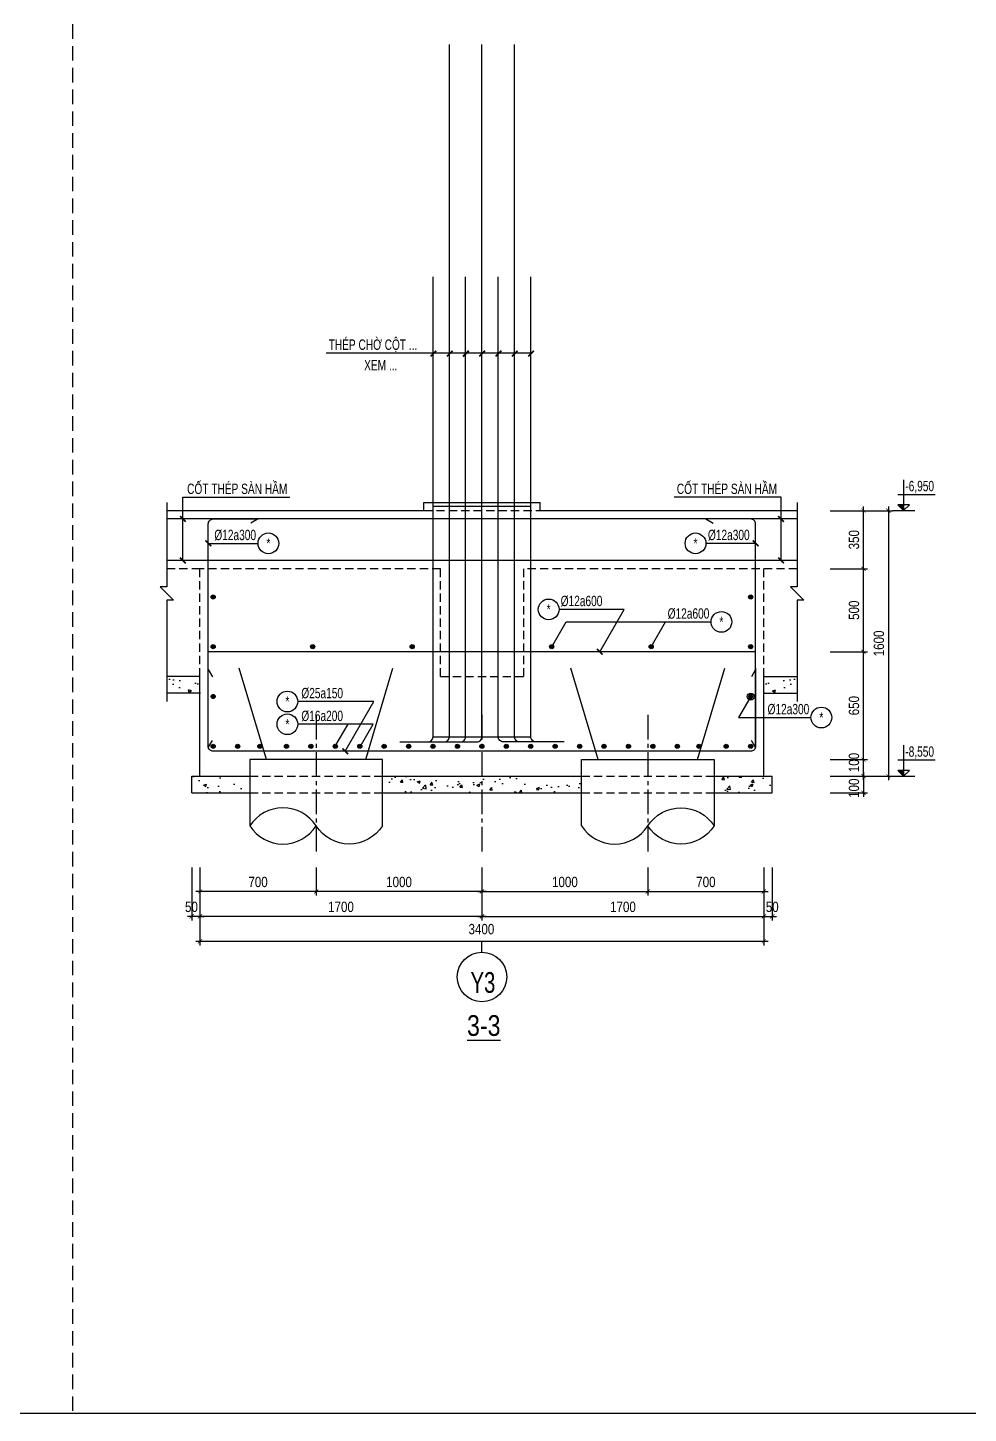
# Model space of a CAD drawing. Extents: x 71 to 2424299, y -14 to 1061502.
# Drawn here: x 1253018 to 1258689, y 486816 to 495166 of the extents above; entities that cross this region are included whole.
import ezdxf
from ezdxf.enums import TextEntityAlignment as Align

# ---------------------------------------------------------------- set-up
doc = ezdxf.new("R2010")
doc.units = 0
doc.header["$LTSCALE"] = 1000
doc.header["$MEASUREMENT"] = 0
doc.header["$PDMODE"] = 3
doc.linetypes.add('CENTER2', pattern=[1.125, 0.75, -0.125, 0.125, -0.125])
doc.linetypes.add('HIDDEN', pattern=[0.375, 0.25, -0.125])
doc.layers.get('0').update_dxf_attribs({"linetype": 'CONTINUOUS'})
doc.layers.get('Defpoints').update_dxf_attribs({"linetype": 'CONTINUOUS'})
for name, color, linetype in [('CDC.01.AXIS', 160, 'CENTER2'), ('CDC.02.DIM', 1, 'CONTINUOUS'), ('CDC.03.BORDER', 3, 'CONTINUOUS'), ('CDC.04.HIDDEN', 8, 'HIDDEN'), ('CDC.05.STEEL', 4, 'CONTINUOUS'), ('CDC.06.TEXT', 2, 'CONTINUOUS'), ('CDC.10.HATCH', 9, 'CONTINUOUS'), ('CDC.11.NOTE', 8, 'CONTINUOUS'), ('CDC.14.STEELNUM', 9, 'CONTINUOUS'), ('KCS_CHI', 1, 'CONTINUOUS')]:
    doc.layers.add(name, color=color, linetype=linetype)
doc.styles.add('ARIAL', font='arial.ttf', dxfattribs={"width": 0.8})
doc.dimstyles.new('25', dxfattribs={"dimscale": 25, "dimtxt": 2.5, "dimasz": 1, "dimexe": 1, "dimexo": 0, "dimgap": 1, "dimtad": 1, "dimdec": 0, "dimdsep": 46, "dimtxsty": 'ARIAL', "dimblk": 'ARCHTICK', "dimcen": 1, "dimdle": 1, "dimclrd": 256, "dimclre": 256, "dimclrt": 2, "dimadec": 0, "dimazin": 0, "dimtfac": 0.00072, "dimtdec": 0, "dimtix": 1, "dimtmove": 2, "dimatfit": 3, "dimldrblk": 'ARCHTICK', "dimfxl": 1, "dimtolj": 1, "dimarcsym": 0})

# ---------------------------------------------------------------- blocks, each defined once
blk = doc.blocks.new('_ArchTick')
at = {"color": 0, "linetype": 'ByBlock', "const_width": 0.15}
blk.add_lwpolyline([(-0.5, -0.5), (0.5, 0.5)], dxfattribs=at)
blk = doc.blocks.new('*D1535')
at = {"layer": 'CDC.02.DIM', "lineweight": -2, "transparency": 16777216}
for p, q in [((1257857, 490655.1), (1258082, 490655.1)), ((1258057, 490680.1), (1258057, 490530.1)), ((1257857, 490555.1), (1258082, 490555.1))]:
    blk.add_line(p, q, dxfattribs=at)
at = {"layer": 'Defpoints', "color": 0, "transparency": 16777216}
for p in [(1257857, 490655.1), (1257857, 490555.1), (1258057, 490555.1)]:
    blk.add_point(p, dxfattribs=at)
at = {"layer": 'CDC.02.DIM', "lineweight": -2, "transparency": 16777216, "xscale": 25, "yscale": 25, "zscale": 25}
for p, rotation in [((1258057, 490655.1), 90), ((1258057, 490555.1), 270)]:
    blk.add_blockref('_ArchTick', p, dxfattribs=dict(at, rotation=rotation))
at = {"layer": 'CDC.02.DIM', "color": 2, "transparency": 16777216, "insert": (1258000, 490582.4), "char_height": 62.5, "attachment_point": 5, "rotation": 90, "style": 'ARIAL'}
blk.add_mtext('\\A1;100', dxfattribs=at)
blk = doc.blocks.new('*D1536')
at = {"layer": 'CDC.02.DIM', "lineweight": -2, "transparency": 16777216}
for p, q in [((1257857, 490755.1), (1258082, 490755.1)), ((1258057, 490630.1), (1258057, 490780.1)), ((1257857, 490655.1), (1258082, 490655.1))]:
    blk.add_line(p, q, dxfattribs=at)
at = {"layer": 'Defpoints', "color": 0, "transparency": 16777216}
for p in [(1257857, 490755.1), (1258057, 490755.1), (1257857, 490655.1)]:
    blk.add_point(p, dxfattribs=at)
at = {"layer": 'CDC.02.DIM', "lineweight": -2, "transparency": 16777216, "xscale": 25, "yscale": 25, "zscale": 25}
for p, rotation in [((1258057, 490755.1), 90), ((1258057, 490655.1), 270)]:
    blk.add_blockref('_ArchTick', p, dxfattribs=dict(at, rotation=rotation))
at = {"layer": 'CDC.02.DIM', "color": 2, "transparency": 16777216, "insert": (1258000, 490737.4), "char_height": 62.5, "attachment_point": 5, "rotation": 90, "style": 'ARIAL'}
blk.add_mtext('\\A1;100', dxfattribs=at)
blk = doc.blocks.new('*D1537')
at = {"layer": 'CDC.02.DIM', "lineweight": -2, "transparency": 16777216}
for p, q in [((1257857, 491405.1), (1258082, 491405.1)), ((1258057, 490730.1), (1258057, 491430.1)), ((1257857, 490755.1), (1258082, 490755.1))]:
    blk.add_line(p, q, dxfattribs=at)
at = {"layer": 'Defpoints', "color": 0, "transparency": 16777216}
for p in [(1257857, 491405.1), (1258057, 491405.1), (1257857, 490755.1)]:
    blk.add_point(p, dxfattribs=at)
at = {"layer": 'CDC.02.DIM', "lineweight": -2, "transparency": 16777216, "xscale": 25, "yscale": 25, "zscale": 25}
for p, rotation in [((1258057, 491405.1), 90), ((1258057, 490755.1), 270)]:
    blk.add_blockref('_ArchTick', p, dxfattribs=dict(at, rotation=rotation))
at = {"layer": 'CDC.02.DIM', "color": 2, "transparency": 16777216, "insert": (1258000, 491080.1), "char_height": 62.5, "attachment_point": 5, "rotation": 90, "style": 'ARIAL'}
blk.add_mtext('\\A1;650', dxfattribs=at)
blk = doc.blocks.new('*D1538')
at = {"layer": 'CDC.02.DIM', "lineweight": -2, "transparency": 16777216}
for p, q in [((1257857, 491905.1), (1258082, 491905.1)), ((1258057, 491380.1), (1258057, 491930.1)), ((1257857, 491405.1), (1258082, 491405.1))]:
    blk.add_line(p, q, dxfattribs=at)
at = {"layer": 'Defpoints', "color": 0, "transparency": 16777216}
for p in [(1257857, 491905.1), (1258057, 491905.1), (1257857, 491405.1)]:
    blk.add_point(p, dxfattribs=at)
at = {"layer": 'CDC.02.DIM', "lineweight": -2, "transparency": 16777216, "xscale": 25, "yscale": 25, "zscale": 25}
for p, rotation in [((1258057, 491905.1), 90), ((1258057, 491405.1), 270)]:
    blk.add_blockref('_ArchTick', p, dxfattribs=dict(at, rotation=rotation))
at = {"layer": 'CDC.02.DIM', "color": 2, "transparency": 16777216, "insert": (1258000, 491655.1), "char_height": 62.5, "attachment_point": 5, "rotation": 90, "style": 'ARIAL'}
blk.add_mtext('\\A1;500', dxfattribs=at)
blk = doc.blocks.new('*D1539')
at = {"layer": 'CDC.02.DIM', "lineweight": -2, "transparency": 16777216}
for p, q in [((1257857, 492255.1), (1258082, 492255.1)), ((1258057, 491880.1), (1258057, 492280.1)), ((1257857, 491905.1), (1258082, 491905.1))]:
    blk.add_line(p, q, dxfattribs=at)
at = {"layer": 'Defpoints', "color": 0, "transparency": 16777216}
for p in [(1257857, 492255.1), (1258057, 492255.1), (1257857, 491905.1)]:
    blk.add_point(p, dxfattribs=at)
at = {"layer": 'CDC.02.DIM', "lineweight": -2, "transparency": 16777216, "xscale": 25, "yscale": 25, "zscale": 25}
for p, rotation in [((1258057, 492255.1), 90), ((1258057, 491905.1), 270)]:
    blk.add_blockref('_ArchTick', p, dxfattribs=dict(at, rotation=rotation))
at = {"layer": 'CDC.02.DIM', "color": 2, "transparency": 16777216, "insert": (1258000, 492080.1), "char_height": 62.5, "attachment_point": 5, "rotation": 90, "style": 'ARIAL'}
blk.add_mtext('\\A1;350', dxfattribs=at)
blk = doc.blocks.new('*D1540')
at = {"layer": 'CDC.02.DIM', "lineweight": -2, "transparency": 16777216}
for p, q in [((1257857, 492255.1), (1258232, 492255.1)), ((1258207, 492280.1), (1258207, 490630.1)), ((1257857, 490655.1), (1258232, 490655.1))]:
    blk.add_line(p, q, dxfattribs=at)
at = {"layer": 'Defpoints', "color": 0, "transparency": 16777216}
for p in [(1257857, 492255.1), (1257857, 490655.1), (1258207, 490655.1)]:
    blk.add_point(p, dxfattribs=at)
at = {"layer": 'CDC.02.DIM', "lineweight": -2, "transparency": 16777216, "xscale": 25, "yscale": 25, "zscale": 25}
for p, rotation in [((1258207, 492255.1), 90), ((1258207, 490655.1), 270)]:
    blk.add_blockref('_ArchTick', p, dxfattribs=dict(at, rotation=rotation))
at = {"layer": 'CDC.02.DIM', "color": 2, "transparency": 16777216, "insert": (1258150, 491455.1), "char_height": 62.5, "attachment_point": 5, "rotation": 90, "style": 'ARIAL'}
blk.add_mtext('\\A1;1600', dxfattribs=at)
blk = doc.blocks.new('*D1541')
at = {"layer": 'CDC.02.DIM', "lineweight": -2, "transparency": 16777216}
for p, q in [((1254057, 490105.1), (1254057, 489785.3)), ((1255757, 490105.1), (1255757, 489785.3)), ((1255782, 489810.3), (1254032, 489810.3))]:
    blk.add_line(p, q, dxfattribs=at)
at = {"layer": 'Defpoints', "color": 0, "transparency": 16777216}
for p in [(1254057, 490105.1), (1255757, 490105.1), (1254057, 489810.3)]:
    blk.add_point(p, dxfattribs=at)
at = {"layer": 'CDC.02.DIM', "lineweight": -2, "transparency": 16777216, "xscale": 25, "yscale": 25, "zscale": 25, "rotation": 180}
blk.add_blockref('_ArchTick', (1254057, 489810.3), dxfattribs=at)
at = {"layer": 'CDC.02.DIM', "lineweight": -2, "transparency": 16777216, "xscale": 25, "yscale": 25, "zscale": 25}
blk.add_blockref('_ArchTick', (1255757, 489810.3), dxfattribs=at)
at = {"layer": 'CDC.02.DIM', "color": 2, "transparency": 16777216, "insert": (1254907, 489867.2), "char_height": 62.5, "attachment_point": 5, "style": 'ARIAL'}
blk.add_mtext('\\A1;1700', dxfattribs=at)
blk = doc.blocks.new('*D1542')
at = {"layer": 'CDC.02.DIM', "lineweight": -2, "transparency": 16777216}
for p, q in [((1255757, 490105.1), (1255757, 489785.3)), ((1257457, 490105.1), (1257457, 489785.3)), ((1255732, 489810.3), (1257482, 489810.3))]:
    blk.add_line(p, q, dxfattribs=at)
at = {"layer": 'Defpoints', "color": 0, "transparency": 16777216}
for p in [(1255757, 490105.1), (1257457, 490105.1), (1257457, 489810.3)]:
    blk.add_point(p, dxfattribs=at)
at = {"layer": 'CDC.02.DIM', "lineweight": -2, "transparency": 16777216, "xscale": 25, "yscale": 25, "zscale": 25, "rotation": 180}
blk.add_blockref('_ArchTick', (1255757, 489810.3), dxfattribs=at)
at = {"layer": 'CDC.02.DIM', "lineweight": -2, "transparency": 16777216, "xscale": 25, "yscale": 25, "zscale": 25}
blk.add_blockref('_ArchTick', (1257457, 489810.3), dxfattribs=at)
at = {"layer": 'CDC.02.DIM', "color": 2, "transparency": 16777216, "insert": (1256607, 489867.2), "char_height": 62.5, "attachment_point": 5, "style": 'ARIAL'}
blk.add_mtext('\\A1;1700', dxfattribs=at)
blk = doc.blocks.new('*D1543')
at = {"layer": 'CDC.02.DIM', "lineweight": -2, "transparency": 16777216}
for p, q in [((1254057, 490105.1), (1254057, 489635.3)), ((1257457, 490105.1), (1257457, 489635.3)), ((1254032, 489660.3), (1257482, 489660.3))]:
    blk.add_line(p, q, dxfattribs=at)
at = {"layer": 'Defpoints', "color": 0, "transparency": 16777216}
for p in [(1254057, 490105.1), (1257457, 490105.1), (1257457, 489660.3)]:
    blk.add_point(p, dxfattribs=at)
at = {"layer": 'CDC.02.DIM', "lineweight": -2, "transparency": 16777216, "xscale": 25, "yscale": 25, "zscale": 25, "rotation": 180}
blk.add_blockref('_ArchTick', (1254057, 489660.3), dxfattribs=at)
at = {"layer": 'CDC.02.DIM', "lineweight": -2, "transparency": 16777216, "xscale": 25, "yscale": 25, "zscale": 25}
blk.add_blockref('_ArchTick', (1257457, 489660.3), dxfattribs=at)
at = {"layer": 'CDC.02.DIM', "color": 2, "transparency": 16777216, "insert": (1255753.7, 489733.1), "char_height": 62.5, "attachment_point": 5, "style": 'ARIAL'}
blk.add_mtext('\\A1;3400', dxfattribs=at)
blk = doc.blocks.new('*D1544')
at = {"layer": 'CDC.02.DIM', "lineweight": -2, "transparency": 16777216}
for p, q in [((1254757, 490105.1), (1254757, 489935.3)), ((1255757, 490105.1), (1255757, 489935.3)), ((1255782, 489960.3), (1254732, 489960.3))]:
    blk.add_line(p, q, dxfattribs=at)
at = {"layer": 'Defpoints', "color": 0, "transparency": 16777216}
for p in [(1254757, 490105.1), (1255757, 490105.1), (1254757, 489960.3)]:
    blk.add_point(p, dxfattribs=at)
at = {"layer": 'CDC.02.DIM', "lineweight": -2, "transparency": 16777216, "xscale": 25, "yscale": 25, "zscale": 25, "rotation": 180}
blk.add_blockref('_ArchTick', (1254757, 489960.3), dxfattribs=at)
at = {"layer": 'CDC.02.DIM', "lineweight": -2, "transparency": 16777216, "xscale": 25, "yscale": 25, "zscale": 25}
blk.add_blockref('_ArchTick', (1255757, 489960.3), dxfattribs=at)
at = {"layer": 'CDC.02.DIM', "color": 2, "transparency": 16777216, "insert": (1255257, 490017.2), "char_height": 62.5, "attachment_point": 5, "style": 'ARIAL'}
blk.add_mtext('\\A1;1000', dxfattribs=at)
blk = doc.blocks.new('*D1545')
at = {"layer": 'CDC.02.DIM', "lineweight": -2, "transparency": 16777216}
for p, q in [((1255757, 490105.1), (1255757, 489935.3)), ((1256757, 490105.1), (1256757, 489935.3)), ((1255732, 489960.3), (1256782, 489960.3))]:
    blk.add_line(p, q, dxfattribs=at)
at = {"layer": 'Defpoints', "color": 0, "transparency": 16777216}
for p in [(1255757, 490105.1), (1256757, 490105.1), (1256757, 489960.3)]:
    blk.add_point(p, dxfattribs=at)
at = {"layer": 'CDC.02.DIM', "lineweight": -2, "transparency": 16777216, "xscale": 25, "yscale": 25, "zscale": 25, "rotation": 180}
blk.add_blockref('_ArchTick', (1255757, 489960.3), dxfattribs=at)
at = {"layer": 'CDC.02.DIM', "lineweight": -2, "transparency": 16777216, "xscale": 25, "yscale": 25, "zscale": 25}
blk.add_blockref('_ArchTick', (1256757, 489960.3), dxfattribs=at)
at = {"layer": 'CDC.02.DIM', "color": 2, "transparency": 16777216, "insert": (1256257, 490017.2), "char_height": 62.5, "attachment_point": 5, "style": 'ARIAL'}
blk.add_mtext('\\A1;1000', dxfattribs=at)
blk = doc.blocks.new('*D1546')
at = {"layer": 'CDC.02.DIM', "lineweight": -2, "transparency": 16777216}
for p, q in [((1254007, 490105.1), (1254007, 489785.3)), ((1254057, 490105.1), (1254057, 489785.3)), ((1254007, 489810.3), (1253982, 489810.3)), ((1254057, 489810.3), (1254007, 489810.3)), ((1254057, 489810.3), (1254082, 489810.3))]:
    blk.add_line(p, q, dxfattribs=at)
at = {"layer": 'Defpoints', "color": 0, "transparency": 16777216}
for p in [(1254007, 490105.1), (1254057, 490105.1), (1254007, 489810.3)]:
    blk.add_point(p, dxfattribs=at)
at = {"layer": 'CDC.02.DIM', "lineweight": -2, "transparency": 16777216, "xscale": 25, "yscale": 25, "zscale": 25}
blk.add_blockref('_ArchTick', (1254007, 489810.3), dxfattribs=at)
at = {"layer": 'CDC.02.DIM', "lineweight": -2, "transparency": 16777216, "xscale": 25, "yscale": 25, "zscale": 25, "rotation": 180}
blk.add_blockref('_ArchTick', (1254057, 489810.3), dxfattribs=at)
at = {"layer": 'CDC.02.DIM', "color": 2, "transparency": 16777216, "insert": (1254005.5, 489867.2), "char_height": 62.5, "attachment_point": 5, "style": 'ARIAL'}
blk.add_mtext('\\A1;50', dxfattribs=at)
blk = doc.blocks.new('*D1547')
at = {"layer": 'CDC.02.DIM', "lineweight": -2, "transparency": 16777216}
for p, q in [((1257457, 490105.1), (1257457, 489785.3)), ((1257507, 490105.1), (1257507, 489785.3)), ((1257432, 489810.3), (1257532, 489810.3))]:
    blk.add_line(p, q, dxfattribs=at)
at = {"layer": 'Defpoints', "color": 0, "transparency": 16777216}
for p in [(1257457, 490105.1), (1257507, 490105.1), (1257507, 489810.3)]:
    blk.add_point(p, dxfattribs=at)
at = {"layer": 'CDC.02.DIM', "lineweight": -2, "transparency": 16777216, "xscale": 25, "yscale": 25, "zscale": 25, "rotation": 180}
blk.add_blockref('_ArchTick', (1257457, 489810.3), dxfattribs=at)
at = {"layer": 'CDC.02.DIM', "lineweight": -2, "transparency": 16777216, "xscale": 25, "yscale": 25, "zscale": 25}
blk.add_blockref('_ArchTick', (1257507, 489810.3), dxfattribs=at)
at = {"layer": 'CDC.02.DIM', "color": 2, "transparency": 16777216, "insert": (1257507, 489867.2), "char_height": 62.5, "attachment_point": 5, "style": 'ARIAL'}
blk.add_mtext('\\A1;50', dxfattribs=at)
blk = doc.blocks.new('C800T')
at = {"layer": 'CDC.01.AXIS', "ltscale": 0.2}
blk.add_line((0, 370.1), (0, -474.3), dxfattribs=at)
at = {"layer": 'CDC.03.BORDER'}
blk.add_lwpolyline([(400, -300), (400, 100), (-400, 100), (-400, -300)], dxfattribs=at)
at = {"layer": 'CDC.05.STEEL', "ltscale": 0.3}
for p, q in [((-300, 100), (-463.4, 650)), ((300, 100), (463.4, 650))]:
    blk.add_line(p, q, dxfattribs=at)
at = {"layer": 'CDC.11.NOTE'}
blk.add_lwpolyline([(400, -300, -0.545955), (0, -300, 0.545955), (-400, -300, 0.545955), (0, -300, 0.36397)], format="xyb", dxfattribs=at)
blk = doc.blocks.new('*D1801')
at = {"layer": 'CDC.02.DIM', "lineweight": -2, "transparency": 16777216}
for p, q in [((1254057, 490105.1), (1254057, 489935.3)), ((1254757, 490105.1), (1254757, 489935.3)), ((1254782, 489960.3), (1254032, 489960.3))]:
    blk.add_line(p, q, dxfattribs=at)
at = {"layer": 'Defpoints', "color": 0, "transparency": 16777216}
for p in [(1254057, 490105.1), (1254757, 490105.1), (1254057, 489960.3)]:
    blk.add_point(p, dxfattribs=at)
at = {"layer": 'CDC.02.DIM', "lineweight": -2, "transparency": 16777216, "xscale": 25, "yscale": 25, "zscale": 25, "rotation": 180}
blk.add_blockref('_ArchTick', (1254057, 489960.3), dxfattribs=at)
at = {"layer": 'CDC.02.DIM', "lineweight": -2, "transparency": 16777216, "xscale": 25, "yscale": 25, "zscale": 25}
blk.add_blockref('_ArchTick', (1254757, 489960.3), dxfattribs=at)
at = {"layer": 'CDC.02.DIM', "color": 2, "transparency": 16777216, "insert": (1254407, 490017.2), "char_height": 62.5, "attachment_point": 5, "style": 'ARIAL'}
blk.add_mtext('\\A1;700', dxfattribs=at)
blk = doc.blocks.new('*D1802')
at = {"layer": 'CDC.02.DIM', "lineweight": -2, "transparency": 16777216}
for p, q in [((1256757, 490105.1), (1256757, 489935.3)), ((1257457, 490105.1), (1257457, 489935.3)), ((1256732, 489960.3), (1257482, 489960.3))]:
    blk.add_line(p, q, dxfattribs=at)
at = {"layer": 'Defpoints', "color": 0, "transparency": 16777216}
for p in [(1256757, 490105.1), (1257457, 490105.1), (1257457, 489960.3)]:
    blk.add_point(p, dxfattribs=at)
at = {"layer": 'CDC.02.DIM', "lineweight": -2, "transparency": 16777216, "xscale": 25, "yscale": 25, "zscale": 25, "rotation": 180}
blk.add_blockref('_ArchTick', (1256757, 489960.3), dxfattribs=at)
at = {"layer": 'CDC.02.DIM', "lineweight": -2, "transparency": 16777216, "xscale": 25, "yscale": 25, "zscale": 25}
blk.add_blockref('_ArchTick', (1257457, 489960.3), dxfattribs=at)
at = {"layer": 'CDC.02.DIM', "color": 2, "transparency": 16777216, "insert": (1257107, 490017.2), "char_height": 62.5, "attachment_point": 5, "style": 'ARIAL'}
blk.add_mtext('\\A1;700', dxfattribs=at)
blk = doc.blocks.new('34')
at = {"color": 4, "elevation": 0}
blk.add_lwpolyline([(1087304.3, 521742.8), (1107165, 521742.8), (1107165, 536023), (1087304.3, 536023)], close=True, dxfattribs=at)

msp = doc.modelspace()

# ---------------------------------------------------------------- hatches: boundary and pattern name
at = {"layer": 'CDC.10.HATCH'}
h = msp.add_hatch(dxfattribs=at)
h.set_pattern_fill('AR-CONC', color=256, scale=25, style=0)
h.set_pattern_definition([(130, (2415580.42, -19501.07), (-179.315046, -15.688034), [18.75, -206.25]), (185, (2415580.42, -19501.07), (34.687833, 188.048033), [15, -165]), (79.5486, (2415565.48, -19502.38), (-144.627345, 172.359886), [15.935047, -175.285528]), (133.8158, (2415580.42, -19451.07), (-266.810262, -41.379754), [28.125, -309.375]), (83.3644, (2415558.2, -19454.52), (-233.665676, 243.52947), [23.90257, -262.92825]), (188.8158, (2415580.42, -19451.07), (-233.665486, 243.52965), [22.5, -247.5]), (159, (2415555.42, -19463.57), (-149.226763, -100.654723), [18.75, -206.25]), (214, (2415555.42, -19463.57), (-60.828833, 181.28751), [15, -165]), (108.5486, (2415542.99, -19471.96), (-210.055657, 80.632624), [15.935047, -175.285528]), (142.5, (2415580.425, -19501.07), (-3.0399638, 83.2234635), [0, -163, 0, -167.5, 0, -165.625]), (172.5, (2415580.425, -19501.07), (-65.7673844, 98.602928), [0, -95.5, 0, -159.25, 0, -63.125]), (212.5, (2415636.175, -19501.07), (-133.455609, -5.638718), [0, -62.5, 0, -195, 0, -258.75]), (222.5, (2415661.17, -19501.07), (-145.796542, 25.026246), [0, -81.25, 0, -129.5, 0, -183.75])])
h.paths.add_polyline_path([(1253856.96, 491255.13), (1254056.96, 491255.13), (1254056.96, 491155.13), (1253856.96, 491155.13)])
h = msp.add_hatch(dxfattribs=at)
h.set_pattern_fill('AR-CONC', color=256, scale=25, style=0)
h.set_pattern_definition([(50, (95933.49, -19501.07), (179.315046, -15.688034), [18.75, -206.25]), (355, (95933.49, -19501.07), (-34.687833, 188.048033), [15, -165]), (100.4514, (95948.43, -19502.38), (144.627345, 172.359886), [15.935047, -175.285528]), (46.1842, (95933.49, -19451.07), (266.810262, -41.379754), [28.125, -309.375]), (96.6356, (95955.72, -19454.52), (233.665676, 243.52947), [23.90257, -262.92825]), (351.1842, (95933.5, -19451.07), (233.665486, 243.52965), [22.5, -247.5]), (21, (95958.49, -19463.57), (149.226763, -100.654723), [18.75, -206.25]), (326, (95958.49, -19463.57), (60.828833, 181.28751), [15, -165]), (71.4514, (95970.92, -19471.96), (210.055657, 80.632624), [15.935047, -175.285528]), (37.5, (95933.49, -19501.07), (3.0399638, 83.2234635), [0, -163, 0, -167.5, 0, -165.625]), (7.5, (95933.49, -19501.07), (65.7673844, 98.602928), [0, -95.5, 0, -159.25, 0, -63.125]), (327.5, (95877.74, -19501.07), (133.455609, -5.638718), [0, -62.5, 0, -195, 0, -258.75]), (317.5, (95852.74, -19501.07), (145.796542, 25.026246), [0, -81.25, 0, -129.5, 0, -183.75])])
h.paths.add_polyline_path([(1257656.96, 491255.13), (1257456.96, 491255.13), (1257456.96, 491155.13), (1257656.96, 491155.13)])
h = msp.add_hatch(dxfattribs=at)
h.set_pattern_fill('AR-CONC', color=256, scale=25, style=0)
h.set_pattern_definition([(50, (153525.83, 12357.91), (179.315046, -15.688034), [18.75, -206.25]), (355, (153525.83, 12357.91), (-34.687833, 188.048033), [15, -165]), (100.4514, (153540.78, 12356.6), (144.627345, 172.359886), [15.935047, -175.285528]), (46.1842, (153525.83, 12407.91), (266.810262, -41.379754), [28.125, -309.375]), (96.6356, (153548.07, 12404.46), (233.665676, 243.52947), [23.90257, -262.92825]), (351.1842, (153525.83, 12407.9), (233.665486, 243.52965), [22.5, -247.5]), (21, (153550.83, 12395.41), (149.226763, -100.654723), [18.75, -206.25]), (326, (153550.83, 12395.41), (60.828833, 181.28751), [15, -165]), (71.4514, (153563.27, 12387.03), (210.055657, 80.632624), [15.935047, -175.285528]), (37.5, (153525.834, 12357.91), (3.039964, 83.2234635), [0, -163, 0, -167.5, 0, -165.625]), (7.5, (153525.83, 12357.91), (65.7673844, 98.602928), [0, -95.5, 0, -159.25, 0, -63.125]), (327.5, (153470.084, 12357.91), (133.455609, -5.638718), [0, -62.5, 0, -195, 0, -258.75]), (317.5, (153445.08, 12357.91), (145.796542, 25.026246), [0, -81.25, 0, -129.5, 0, -183.75])])
h.paths.add_polyline_path([(1254356.96, 490655.13), (1254006.96, 490655.13), (1254006.96, 490555.13), (1254356.96, 490555.13)])
h.paths.add_polyline_path([(1255756.96, 490655.13), (1255156.96, 490655.13), (1255156.96, 490555.13), (1255756.96, 490555.13)])
h.paths.add_polyline_path([(1256356.96, 490655.13), (1255756.96, 490655.13), (1255756.96, 490555.13), (1256356.96, 490555.13)])
h.paths.add_polyline_path([(1257506.96, 490655.13), (1257156.96, 490655.13), (1257156.96, 490555.13), (1257506.96, 490555.13)])
at = {"layer": 'CDC.11.NOTE'}
for points in [[(1258299.12, 492290.13), (1258264.12, 492290.13), (1258299.12, 492255.13)], [(1258299.12, 490690.13), (1258264.12, 490690.13), (1258299.12, 490655.13)]]:
    msp.add_hatch(color=256, dxfattribs=at).paths.add_polyline_path(points)

# ---------------------------------------------------------------- linework, layer by layer
at = {"layer": 'CDC.01.AXIS', "ltscale": 0.2}
msp.add_line((1255756.96, 491025.27), (1255756.96, 490180.8), dxfattribs=at)
at = {"layer": 'CDC.03.BORDER'}
for p, q in [((1253856.96, 492255.13), (1255406.96, 492255.13)), ((1255406.96, 492305.13), (1256106.96, 492305.13)), ((1255406.96, 492255.13), (1255406.96, 492305.13)), ((1256106.96, 492255.13), (1256106.96, 492305.13)), ((1256106.96, 492255.13), (1257656.96, 492255.13)), ((1254056.96, 491255.13), (1253856.96, 491255.13)), ((1254056.96, 490655.13), (1254056.96, 491255.13)), ((1257456.96, 490655.13), (1257456.96, 491255.13)), ((1257456.96, 491255.13), (1257656.96, 491255.13))]:
    msp.add_line(p, q, dxfattribs=at)
at = {"layer": 'CDC.04.HIDDEN', "ltscale": 0.35}
msp.add_line((1253287.87, 501092.5), (1253287.87, 486817.5), dxfattribs=at)
at = {"layer": 'CDC.04.HIDDEN', "ltscale": 0.2}
for p, q in [((1255406.96, 492255.13), (1256106.96, 492255.13)), ((1254056.96, 491905.13), (1253856.96, 491905.13)), ((1255506.96, 491905.13), (1254056.96, 491905.13)), ((1254056.96, 491255.13), (1254056.96, 491905.13)), ((1255506.96, 491255.13), (1255506.96, 491905.13)), ((1257656.96, 491905.13), (1256006.96, 491905.13)), ((1256006.96, 491905.13), (1256006.96, 491255.13)), ((1257456.96, 491255.13), (1257456.96, 491905.13)), ((1255506.96, 491255.13), (1256006.96, 491255.13)), ((1254356.96, 490655.13), (1255156.96, 490655.13)), ((1256356.96, 490655.13), (1257156.96, 490655.13)), ((1254356.96, 490555.13), (1255156.96, 490555.13)), ((1256356.96, 490555.13), (1257156.96, 490555.13))]:
    msp.add_line(p, q, dxfattribs=at)
at = {"layer": 'CDC.05.STEEL', "ltscale": 0.3}
for p, q in [((1256051.96, 492280.13), (1255461.96, 492280.13)), ((1257656.96, 492205.13), (1253856.96, 492205.13)), ((1254406.96, 492205.13), (1254363.65, 492180.13)), ((1257106.96, 492205.13), (1257150.26, 492180.13)), ((1257656.96, 491955.13), (1253856.96, 491955.13)), ((1257406.96, 491405.13), (1254106.96, 491405.13)), ((1254106.96, 491297.13), (1254131.96, 491253.83)), ((1257406.96, 491297.13), (1257381.96, 491253.83)), ((1255461.96, 490892.13), (1256051.96, 490892.13)), ((1254106.96, 490827.13), (1254131.96, 490870.43)), ((1257406.96, 490827.13), (1257381.96, 490870.43))]:
    msp.add_line(p, q, dxfattribs=at)
for points in [[(1255360.29, 490862.13), (1255530.29, 490862.13, 0.4142136), (1255560.29, 490892.13), (1255560.29, 495065.13)], [(1255556.96, 490862.13), (1255726.96, 490862.13, 0.4142136), (1255756.96, 490892.13), (1255756.96, 495065.13)], [(1256153.62, 490862.13), (1255983.62, 490862.13, -0.4142136), (1255953.62, 490892.13), (1255953.62, 495065.13)], [(1255261.96, 490862.13), (1255431.96, 490862.13, 0.4142136), (1255461.96, 490892.13), (1255461.96, 493665.13)], [(1255458.62, 490862.13), (1255628.62, 490862.13, 0.4142136), (1255658.62, 490892.13), (1255658.62, 493665.13)], [(1256055.29, 490862.13), (1255885.29, 490862.13, -0.4142136), (1255855.29, 490892.13), (1255855.29, 493665.13)], [(1256251.96, 490862.13), (1256081.96, 490862.13, -0.4142136), (1256051.96, 490892.13), (1256051.96, 493665.13)], [(1254106.96, 490827.13), (1254106.96, 492175.13, -0.4142136), (1254136.96, 492205.13), (1254406.96, 492205.13)], [(1257406.96, 490827.13), (1257406.96, 492175.13, 0.4142136), (1257376.96, 492205.13), (1257106.96, 492205.13)], [(1257406.96, 491305.13), (1257406.96, 490835.13, -0.4142136), (1257376.96, 490805.13), (1254136.96, 490805.13, -0.4142136), (1254106.96, 490835.13), (1254106.96, 491305.13)]]:
    msp.add_lwpolyline(points, format="xyb", dxfattribs=at)
at = {"layer": 'CDC.05.STEEL', "const_width": 12.3}
for points in [[(1254136.55, 491741.29, 1), (1254136.55, 491728.98, 1)], [(1257377.36, 491741.29, -1), (1257377.36, 491728.98, -1)], [(1254136.55, 491441.29, 1), (1254136.55, 491428.98, 1)], [(1254736.55, 491441.29, 1), (1254736.55, 491428.98, 1)], [(1255336.55, 491441.29, 1), (1255336.55, 491428.98, 1)], [(1256177.36, 491441.29, -1), (1256177.36, 491428.98, -1)], [(1256777.36, 491441.29, -1), (1256777.36, 491428.98, -1)], [(1257377.36, 491441.29, -1), (1257377.36, 491428.98, -1)], [(1254136.55, 491141.29, 1), (1254136.55, 491128.98, 1)], [(1257377.36, 491141.29, -1), (1257377.36, 491128.98, -1)], [(1254136.55, 490841.29, 1), (1254136.55, 490828.98, 1)], [(1254283.82, 490841.29, 1), (1254283.82, 490828.98, 1)], [(1254417.93, 490841.29, 1), (1254417.93, 490828.98, 1)], [(1254578.37, 490841.29, 1), (1254578.37, 490828.98, 1)], [(1254725.64, 490841.29, 1), (1254725.64, 490828.98, 1)], [(1254872.91, 490841.29, 1), (1254872.91, 490828.98, 1)], [(1255020.19, 490841.29, 1), (1255020.19, 490828.98, 1)], [(1255167.46, 490841.29, 1), (1255167.46, 490828.98, 1)], [(1255314.73, 490841.29, 1), (1255314.73, 490828.98, 1)], [(1255462, 490841.29, 1), (1255462, 490828.98, 1)], [(1255609.28, 490841.29, 1), (1255609.28, 490828.98, 1)], [(1255756.55, 490841.29, 1), (1255756.55, 490828.98, 1)], [(1255903.82, 490841.29, 1), (1255903.82, 490828.98, 1)], [(1256051.09, 490841.29, 1), (1256051.09, 490828.98, 1)], [(1256198.37, 490841.29, 1), (1256198.37, 490828.98, 1)], [(1256345.64, 490841.29, 1), (1256345.64, 490828.98, 1)], [(1256492.91, 490841.29, 1), (1256492.91, 490828.98, 1)], [(1256640.19, 490841.29, 1), (1256640.19, 490828.98, 1)], [(1256787.46, 490841.29, 1), (1256787.46, 490828.98, 1)], [(1256934.73, 490841.29, 1), (1256934.73, 490828.98, 1)], [(1257065.79, 490841.29, 1), (1257065.79, 490828.98, 1)], [(1257229.28, 490841.29, 1), (1257229.28, 490828.98, 1)], [(1257377.36, 490841.29, -1), (1257377.36, 490828.98, -1)]]:
    msp.add_lwpolyline(points, format="xyb", close=True, dxfattribs=at)
at = {"layer": 'CDC.05.STEEL'}
for centre in [(1254136.55, 491735.13), (1257377.36, 491735.13), (1254136.55, 491435.13), (1254736.55, 491435.13), (1255336.55, 491435.13), (1256177.36, 491435.13), (1256777.36, 491435.13), (1257377.36, 491435.13), (1254136.55, 491135.13), (1257377.36, 491135.13), (1254136.55, 490835.13), (1254283.82, 490835.13), (1254417.93, 490835.13), (1254578.37, 490835.13), (1254725.64, 490835.13), (1254872.91, 490835.13), (1255020.19, 490835.13), (1255167.46, 490835.13), (1255314.73, 490835.13), (1255462, 490835.13), (1255609.28, 490835.13), (1255756.55, 490835.13), (1255903.82, 490835.13), (1256051.09, 490835.13), (1256198.37, 490835.13), (1256345.64, 490835.13), (1256492.91, 490835.13), (1256640.19, 490835.13), (1256787.46, 490835.13), (1256934.73, 490835.13), (1257065.79, 490835.13), (1257229.28, 490835.13), (1257377.36, 490835.13)]:
    msp.add_circle(centre, 12.53, dxfattribs=at)
at = {"layer": 'CDC.11.NOTE'}
for p, q in [((1258299.12, 492441.43), (1258299.12, 492255.13)), ((1258264.31, 492352.62), (1258489.38, 492352.62)), ((1258231.96, 492255.13), (1258366.29, 492255.13)), ((1254106.96, 492058.04), (1254406.87, 492058.04)), ((1257406.96, 492058.04), (1257107.04, 492058.04)), ((1254056.96, 491155.13), (1253856.96, 491155.13)), ((1257456.96, 491155.13), (1257656.96, 491155.13)), ((1258299.12, 490841.43), (1258299.12, 490655.13)), ((1258264.31, 490752.62), (1258489.38, 490752.62)), ((1254006.96, 490555.13), (1254006.96, 490655.13)), ((1254006.96, 490655.13), (1254356.96, 490655.13)), ((1255156.96, 490655.13), (1256356.96, 490655.13)), ((1257156.96, 490655.13), (1257506.96, 490655.13)), ((1257506.96, 490555.13), (1257506.96, 490655.13)), ((1258231.96, 490655.13), (1258366.29, 490655.13)), ((1254006.96, 490555.13), (1254356.96, 490555.13)), ((1255156.96, 490555.13), (1256356.96, 490555.13)), ((1257156.96, 490555.13), (1257506.96, 490555.13)), ((1255756.96, 489594.38), (1255756.96, 489660.3))]:
    msp.add_line(p, q, dxfattribs=at)
for points in [[(1253953.81, 491955.13), (1253953.81, 492336.02), (1254598.67, 492336.02)], [(1257560.1, 491955.13), (1257560.1, 492336.02), (1256915.24, 492336.02)], [(1253856.96, 492305.13), (1253856.96, 491795.13), (1253816.96, 491795.13), (1253896.96, 491715.13), (1253856.96, 491715.13), (1253856.96, 491105.13)], [(1257656.96, 492305.13), (1257656.96, 491795.13), (1257616.96, 491795.13), (1257696.96, 491715.13), (1257656.96, 491715.13), (1257656.96, 491105.13)], [(1258264.12, 492290.13), (1258299.12, 492255.13), (1258334.12, 492290.13), (1258264.12, 492290.13)], [(1256467.28, 491405.13), (1256614.57, 491660.24), (1256221.67, 491660.24)], [(1256178.58, 491435.13), (1256264.96, 491584.75), (1257138.3, 491584.75)], [(1256777.36, 491435.13), (1256863.75, 491584.75), (1257138.3, 491584.75)], [(1254931.8, 490805.13), (1255104.92, 491104.98), (1254646.47, 491104.98)], [(1257377.36, 491135.13), (1257304.23, 491008.46), (1257740.61, 491008.46)], [(1254872.91, 490835.13), (1254949.47, 490967.74), (1254646.47, 490967.74)], [(1255025.17, 490835.13), (1255101.73, 490967.74), (1254646.47, 490967.74)], [(1258264.12, 490690.13), (1258299.12, 490655.13), (1258334.12, 490690.13), (1258264.12, 490690.13)]]:
    msp.add_lwpolyline(points, dxfattribs=at)
at = {"layer": 'CDC.11.NOTE', "const_width": 10}
for points in [[(1253936.65, 492222.29), (1253970.97, 492187.97)], [(1257542.94, 492222.29), (1257577.27, 492187.97)], [(1254089.79, 492075.21), (1254124.12, 492040.88)], [(1257389.79, 492075.21), (1257424.12, 492040.88)], [(1253936.65, 491972.29), (1253970.97, 491937.97)], [(1257542.94, 491972.29), (1257577.27, 491937.97)], [(1256450.12, 491422.3), (1256484.44, 491387.97)], [(1254916.24, 490822.3), (1254950.56, 490787.97)]]:
    msp.add_lwpolyline(points, dxfattribs=at)
at = {"layer": 'CDC.11.NOTE'}
for centre, radius in [((1257377.36, 491135.13), 20.61), ((1255756.96, 489445.24), 149.14)]:
    msp.add_circle(centre, radius, dxfattribs=at)
at = {"layer": 'CDC.14.STEELNUM'}
for centre in [(1254469.37, 492058.04), (1257044.54, 492058.04), (1256159.17, 491660.24), (1257200.8, 491584.75), (1254583.97, 491104.98), (1257803.11, 491008.46), (1254583.97, 490967.74)]:
    msp.add_circle(centre, 62.5, dxfattribs=at)
at = {"layer": 'KCS_CHI'}
msp.add_line((1256056.6, 493204.78), (1254818.12, 493204.78), dxfattribs=at)
at = {"layer": 'KCS_CHI', "const_width": 10}
for points in [[(1255480.82, 493219), (1255446.5, 493184.67)], [(1255579.15, 493219), (1255544.83, 493184.67)], [(1255677.49, 493219), (1255643.16, 493184.67)], [(1255775.82, 493219), (1255741.5, 493184.67)], [(1255874.15, 493219), (1255839.83, 493184.67)], [(1255972.49, 493219), (1255938.16, 493184.67)], [(1256070.82, 493219), (1256036.5, 493184.67)]]:
    msp.add_lwpolyline(points, dxfattribs=at)

# ---------------------------------------------------------------- block references
at = {"layer": 'CDC.03.BORDER'}
msp.add_blockref('34', (154096.46, -34927.16), dxfattribs=at)
at = {"layer": 'CDC.10.HATCH'}
msp.add_blockref('C800T', (1254756.96, 490655.13), dxfattribs=at)
at = {"layer": 'CDC.10.HATCH', "xscale": -1}
msp.add_blockref('C800T', (1256756.96, 490655.13), dxfattribs=at)

# ---------------------------------------------------------------- texts
at = {"layer": 'CDC.06.TEXT', "style": 'ARIAL'}
for s, height, width, p in [('THÉP CHỜ CỘT ...', 62.5, 0.7, (1255099.97, 493255.55, 0)), ('XEM ...', 62.5, 0.7, (1255146.84, 493132.04)), ('CỐT THÉP SÀN HẦM', 62.5, 0.7, (1254281.42, 492386.79)), ('CỐT THÉP SÀN HẦM', 62.5, 0.7, (1257234.07, 492386.79)), ('-6,950', 62.5, 0.7, (1258395.94, 492403.39)), ('%%C12a300', 62.5, 0.7, (1254269.21, 492108.82)), ('%%C12a300', 62.5, 0.7, (1257245.15, 492108.82)), ('%%C12a600', 62.5, 0.7, (1256357.26, 491711.01)), ('%%C12a600', 62.5, 0.7, (1257002.19, 491635.52)), ('%%C25a150', 62.5, 0.7, (1254793.63, 491155.75)), ('%%C12a300', 62.5, 0.7, (1257604.5, 491059.23)), ('%%C16a200', 62.5, 0.7, (1254793.63, 491018.51)), ('-8,550', 62.5, 0.7, (1258395.94, 490803.39)), ('%%U3-3', 125, 0.8, (1255767.73, 489152.46))]:
    msp.add_text(s, height=height, dxfattribs=dict(at, width=width)).set_placement(p, align=Align.MIDDLE_CENTER)
at = {"layer": 'CDC.06.TEXT', "insert": (1255762.88, 489347.57), "char_height": 125, "width": 116.16, "attachment_point": 8, "line_spacing_factor": 0.938532}
msp.add_mtext('{\\fArial|b0|i0|c0|p34;\\W0.7;Y3}', dxfattribs=at)
at = {"layer": 'CDC.14.STEELNUM', "style": 'ARIAL', "width": 0.7}
for p in [(1254469.34, 492058.04), (1257044.54, 492058.04), (1256159.17, 491660.24), (1257200.8, 491584.75), (1254583.97, 491104.98), (1254583.97, 490967.74), (1257803.11, 491008.46)]:
    msp.add_text('*', height=62.5, dxfattribs=at).set_placement(p, align=Align.MIDDLE_CENTER)

# ---------------------------------------------------------------- dimensions: what is measured, and where the dimension line sits
at = {"layer": 'CDC.02.DIM'}
for base, p1, p2, picture, middle in [((1258056.96, 492255.13), (1257856.96, 491905.13), (1257856.96, 492255.13), '*D1539', (1258000.02, 492080.13)), ((1258206.96, 490655.13), (1257856.96, 492255.13), (1257856.96, 490655.13), '*D1540', (1258150.05, 491455.13)), ((1258056.96, 491905.13), (1257856.96, 491405.13), (1257856.96, 491905.13), '*D1538', (1258000.05, 491655.13)), ((1258056.96, 491405.13), (1257856.96, 490755.13), (1257856.96, 491405.13), '*D1537', (1258000.05, 491080.13))]:
    dim = msp.add_linear_dim(base=base, p1=p1, p2=p2, angle=90, dimstyle='25', dxfattribs=at)
    dim.commit()
    dim.dimension.update_dxf_attribs({"geometry": picture, "text_midpoint": middle})
for base, p2, picture, middle in [((1258056.96, 490755.13), (1257856.96, 490755.13), '*D1536', (1258000.05, 490737.41)), ((1258056.96, 490555.13), (1257856.96, 490555.13), '*D1535', (1258000.05, 490582.43))]:
    dim = msp.add_linear_dim(base=base, p1=(1257856.96, 490655.13), p2=p2, angle=90, dimstyle='25', dxfattribs=at)
    dim.commit()
    dim.dimension.update_dxf_attribs({"geometry": picture, "text_midpoint": middle, "dimtype": 160})
for base, p1, p2, picture, middle in [((1254006.96, 489810.3), (1254056.96, 490105.13), (1254006.96, 490105.13), '*D1546', (1254005.51, 489867.21)), ((1257456.96, 489660.3), (1254056.96, 490105.13), (1257456.96, 490105.13), '*D1543', (1255753.69, 489733.06)), ((1257506.96, 489810.3), (1257456.96, 490105.13), (1257506.96, 490105.13), '*D1547', (1257506.96, 489867.21))]:
    dim = msp.add_linear_dim(base=base, p1=p1, p2=p2, dimstyle='25', dxfattribs=at)
    dim.commit()
    dim.dimension.update_dxf_attribs({"geometry": picture, "text_midpoint": middle, "dimtype": 160})
for base, p1, p2, picture, middle in [((1254056.96, 489810.3), (1255756.96, 490105.13), (1254056.96, 490105.13), '*D1541', (1254906.96, 489867.21)), ((1254056.96, 489960.3), (1254756.96, 490105.13), (1254056.96, 490105.13), '*D1801', (1254406.96, 490017.21)), ((1254756.96, 489960.3), (1255756.96, 490105.13), (1254756.96, 490105.13), '*D1544', (1255256.96, 490017.21)), ((1257456.96, 489810.3), (1255756.96, 490105.13), (1257456.96, 490105.13), '*D1542', (1256606.96, 489867.21)), ((1256756.96, 489960.3), (1255756.96, 490105.13), (1256756.96, 490105.13), '*D1545', (1256256.96, 490017.21)), ((1257456.96, 489960.3), (1256756.96, 490105.13), (1257456.96, 490105.13), '*D1802', (1257106.96, 490017.21))]:
    dim = msp.add_linear_dim(base=base, p1=p1, p2=p2, dimstyle='25', dxfattribs=at)
    dim.commit()
    dim.dimension.update_dxf_attribs({"geometry": picture, "text_midpoint": middle})

doc.saveas('drawing.dxf')
